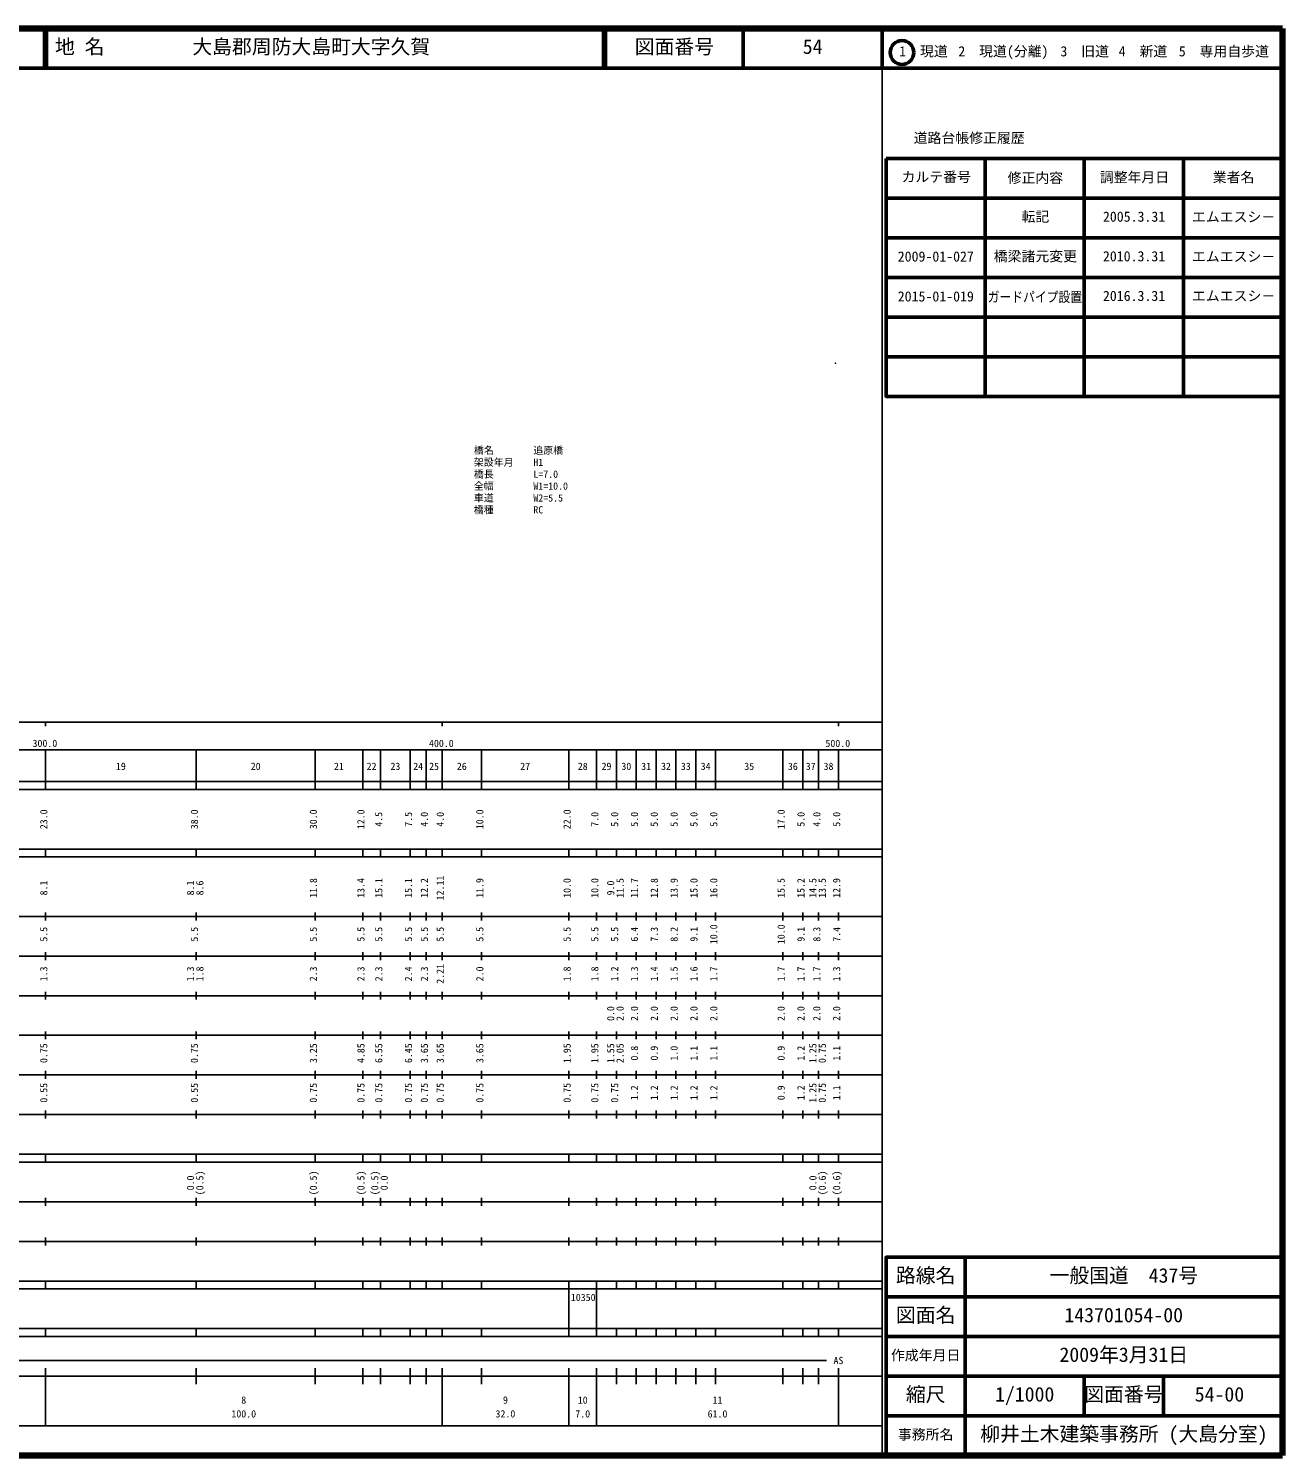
# Model space of a CAD drawing. Units: millimetres on the paper. Extents: x 40 to 680, y 20 to 380.
# Drawn here: x 363.7 to 680, y 20 to 380 of the extents above; entities that cross this region are included whole.
import ezdxf
from ezdxf.enums import TextEntityAlignment as Align

# ---------------------------------------------------------------- set-up
doc = ezdxf.new("R2010")
doc.units = ezdxf.units.MM
for name, color, linetype, lineweight in [('M-OTRS', 6, 'Continuous', 25), ('M-TTL', 2, 'Continuous', 140), ('M-TTL-BAND', 7, 'Continuous', 25), ('M-TTL-FRAM', 2, 'Continuous', 50), ('M-TTL-LINE', 7, 'Continuous', 50)]:
    doc.layers.add(name, color=color, linetype=linetype, lineweight=lineweight)
doc.layers.add('M-STR-HTXT', color=7, linetype='Continuous')
doc.layers.add('M-TTL-TXT', color=7, linetype='Continuous')
doc.styles.add('ＭＳ ゴシック', font='')
doc.styles.get('ＭＳ ゴシック').set_extended_font_data('MS Gothic')

msp = doc.modelspace()

# ---------------------------------------------------------------- linework, layer by layer
at = {"layer": 'M-OTRS'}
for radius in [0.0313, 0.025, 0.0188, 0.0125, 0.0063]:
    msp.add_circle((567.254, 295.563), radius, dxfattribs=at)
at = {"layer": 'M-TTL'}
for p, q in [((680, 380), (40, 380)), ((680, 20), (680, 380)), ((40, 20), (680, 20))]:
    msp.add_line(p, q, dxfattribs=at)
at = {"layer": 'M-TTL-BAND'}
for p, q in [((579, 20), (579, 370)), ((40, 205), (579, 205)), ((368, 205), (368, 204)), ((468, 205), (468, 204)), ((568, 205), (568, 204)), ((68, 198), (579, 198)), ((368, 188), (368, 198)), ((406, 188), (406, 198)), ((436, 188), (436, 198)), ((448, 188), (448, 198)), ((452.5, 188), (452.5, 198)), ((460, 188), (460, 198)), ((464, 188), (464, 198)), ((468, 188), (468, 198)), ((478, 188), (478, 198)), ((500, 188), (500, 198)), ((507, 188), (507, 198)), ((512, 188), (512, 198)), ((517, 188), (517, 198)), ((522, 188), (522, 198)), ((527, 188), (527, 198)), ((532, 188), (532, 198)), ((537, 188), (537, 198)), ((554, 188), (554, 198)), ((559, 188), (559, 198)), ((563, 188), (563, 198)), ((568, 188), (568, 198)), ((40, 190), (579, 190)), ((40, 188), (579, 188)), ((40, 173), (579, 173)), ((368, 171), (368, 173)), ((406, 171), (406, 173)), ((436, 171), (436, 173)), ((448, 171), (448, 173)), ((452.5, 171), (452.5, 173)), ((460, 171), (460, 173)), ((464, 171), (464, 173)), ((468, 171), (468, 173)), ((478, 171), (478, 173)), ((500, 171), (500, 173)), ((507, 171), (507, 173)), ((512, 171), (512, 173)), ((517, 171), (517, 173)), ((522, 171), (522, 173)), ((527, 171), (527, 173)), ((532, 171), (532, 173)), ((537, 171), (537, 173)), ((554, 171), (554, 173)), ((559, 171), (559, 173)), ((563, 171), (563, 173)), ((568, 171), (568, 173)), ((40, 171), (579, 171)), ((40, 156), (579, 156)), ((368, 155), (368, 157)), ((406, 155), (406, 157)), ((436, 155), (436, 157)), ((448, 155), (448, 157)), ((452.5, 155), (452.5, 157)), ((460, 155), (460, 157)), ((464, 155), (464, 157)), ((468, 155), (468, 157)), ((478, 155), (478, 157)), ((500, 155), (500, 157)), ((507, 155), (507, 157)), ((512, 155), (512, 157)), ((517, 155), (517, 157)), ((522, 155), (522, 157)), ((527, 155), (527, 157)), ((532, 155), (532, 157)), ((537, 155), (537, 157)), ((554, 155), (554, 157)), ((559, 155), (559, 157)), ((563, 155), (563, 157)), ((568, 155), (568, 157)), ((46, 146), (579, 146)), ((368, 145), (368, 147)), ((406, 145), (406, 147)), ((436, 145), (436, 147)), ((448, 145), (448, 147)), ((452.5, 145), (452.5, 147)), ((460, 145), (460, 147)), ((464, 145), (464, 147)), ((468, 145), (468, 147)), ((478, 145), (478, 147)), ((500, 145), (500, 147)), ((507, 145), (507, 147)), ((512, 145), (512, 147)), ((517, 145), (517, 147)), ((522, 145), (522, 147)), ((527, 145), (527, 147)), ((532, 145), (532, 147)), ((537, 145), (537, 147)), ((554, 145), (554, 147)), ((559, 145), (559, 147)), ((563, 145), (563, 147)), ((568, 145), (568, 147)), ((368, 135), (368, 137)), ((406, 135), (406, 137)), ((436, 135), (436, 137)), ((448, 135), (448, 137)), ((452.5, 135), (452.5, 137)), ((460, 135), (460, 137)), ((464, 135), (464, 137)), ((468, 135), (468, 137)), ((478, 135), (478, 137)), ((500, 135), (500, 137)), ((507, 135), (507, 137)), ((512, 135), (512, 137)), ((517, 135), (517, 137)), ((522, 135), (522, 137)), ((527, 135), (527, 137)), ((532, 135), (532, 137)), ((537, 135), (537, 137)), ((554, 135), (554, 137)), ((559, 135), (559, 137)), ((563, 135), (563, 137)), ((568, 135), (568, 137)), ((52, 136), (579, 136)), ((46, 126), (579, 126)), ((368, 125), (368, 127)), ((406, 125), (406, 127)), ((436, 125), (436, 127)), ((448, 125), (448, 127)), ((452.5, 125), (452.5, 127)), ((460, 125), (460, 127)), ((464, 125), (464, 127)), ((468, 125), (468, 127)), ((478, 125), (478, 127)), ((500, 125), (500, 127)), ((507, 125), (507, 127)), ((512, 125), (512, 127)), ((517, 125), (517, 127)), ((522, 125), (522, 127)), ((527, 125), (527, 127)), ((532, 125), (532, 127)), ((537, 125), (537, 127)), ((554, 125), (554, 127)), ((559, 125), (559, 127)), ((563, 125), (563, 127)), ((568, 125), (568, 127)), ((52, 116), (579, 116)), ((368, 115), (368, 117)), ((406, 115), (406, 117)), ((436, 115), (436, 117)), ((448, 115), (448, 117)), ((452.5, 115), (452.5, 117)), ((460, 115), (460, 117)), ((464, 115), (464, 117)), ((468, 115), (468, 117)), ((478, 115), (478, 117)), ((500, 115), (500, 117)), ((507, 115), (507, 117)), ((512, 115), (512, 117)), ((517, 115), (517, 117)), ((522, 115), (522, 117)), ((527, 115), (527, 117)), ((532, 115), (532, 117)), ((537, 115), (537, 117)), ((554, 115), (554, 117)), ((559, 115), (559, 117)), ((563, 115), (563, 117)), ((568, 115), (568, 117)), ((46, 106), (579, 106)), ((368, 105), (368, 107)), ((406, 105), (406, 107)), ((436, 105), (436, 107)), ((448, 105), (448, 107)), ((452.5, 105), (452.5, 107)), ((460, 105), (460, 107)), ((464, 105), (464, 107)), ((468, 105), (468, 107)), ((478, 105), (478, 107)), ((500, 105), (500, 107)), ((507, 105), (507, 107)), ((512, 105), (512, 107)), ((517, 105), (517, 107)), ((522, 105), (522, 107)), ((527, 105), (527, 107)), ((532, 105), (532, 107)), ((537, 105), (537, 107)), ((554, 105), (554, 107)), ((559, 105), (559, 107)), ((563, 105), (563, 107)), ((568, 105), (568, 107)), ((40, 96), (579, 96)), ((40, 94), (579, 94)), ((368, 94), (368, 96)), ((406, 94), (406, 96)), ((436, 94), (436, 96)), ((448, 94), (448, 96)), ((452.5, 94), (452.5, 96)), ((460, 94), (460, 96)), ((464, 94), (464, 96)), ((468, 94), (468, 96)), ((478, 94), (478, 96)), ((500, 94), (500, 96)), ((507, 94), (507, 96)), ((512, 94), (512, 96)), ((517, 94), (517, 96)), ((522, 94), (522, 96)), ((527, 94), (527, 96)), ((532, 94), (532, 96)), ((537, 94), (537, 96)), ((554, 94), (554, 96)), ((559, 94), (559, 96)), ((563, 94), (563, 96)), ((568, 94), (568, 96)), ((49, 84), (579, 84)), ((368, 83), (368, 85)), ((406, 83), (406, 85)), ((436, 83), (436, 85)), ((448, 83), (448, 85)), ((452.5, 83), (452.5, 85)), ((460, 83), (460, 85)), ((464, 83), (464, 85)), ((468, 83), (468, 85)), ((478, 83), (478, 85)), ((500, 83), (500, 85)), ((507, 83), (507, 85)), ((512, 83), (512, 85)), ((517, 83), (517, 85)), ((522, 83), (522, 85)), ((527, 83), (527, 85)), ((532, 83), (532, 85)), ((537, 83), (537, 85)), ((554, 83), (554, 85)), ((559, 83), (559, 85)), ((563, 83), (563, 85)), ((568, 83), (568, 85)), ((40, 74), (579, 74)), ((368, 73), (368, 75)), ((406, 73), (406, 75)), ((436, 73), (436, 75)), ((448, 73), (448, 75)), ((452.5, 73), (452.5, 75)), ((460, 73), (460, 75)), ((464, 73), (464, 75)), ((468, 73), (468, 75)), ((478, 73), (478, 75)), ((500, 73), (500, 75)), ((507, 73), (507, 75)), ((512, 73), (512, 75)), ((517, 73), (517, 75)), ((522, 73), (522, 75)), ((527, 73), (527, 75)), ((532, 73), (532, 75)), ((537, 73), (537, 75)), ((554, 73), (554, 75)), ((559, 73), (559, 75)), ((563, 73), (563, 75)), ((568, 73), (568, 75)), ((40, 64), (579, 64)), ((40, 62), (579, 62)), ((368, 62), (368, 64)), ((406, 62), (406, 64)), ((436, 62), (436, 64)), ((448, 62), (448, 64)), ((452.5, 62), (452.5, 64)), ((460, 62), (460, 64)), ((464, 62), (464, 64)), ((468, 62), (468, 64)), ((478, 62), (478, 64)), ((500, 62), (500, 64)), ((500, 52), (500, 62)), ((507, 62), (507, 64)), ((507, 52), (507, 62)), ((512, 62), (512, 64)), ((517, 62), (517, 64)), ((522, 62), (522, 64)), ((527, 62), (527, 64)), ((532, 62), (532, 64)), ((537, 62), (537, 64)), ((554, 62), (554, 64)), ((559, 62), (559, 64)), ((563, 62), (563, 64)), ((568, 62), (568, 64)), ((40, 52), (579, 52)), ((368, 50), (368, 52)), ((406, 50), (406, 52)), ((436, 50), (436, 52)), ((448, 50), (448, 52)), ((452.5, 50), (452.5, 52)), ((460, 50), (460, 52)), ((464, 50), (464, 52)), ((468, 50), (468, 52)), ((478, 50), (478, 52)), ((500, 50), (500, 52)), ((507, 50), (507, 52)), ((512, 50), (512, 52)), ((517, 50), (517, 52)), ((522, 50), (522, 52)), ((527, 50), (527, 52)), ((532, 50), (532, 52)), ((537, 50), (537, 52)), ((554, 50), (554, 52)), ((559, 50), (559, 52)), ((563, 50), (563, 52)), ((568, 50), (568, 52)), ((40, 50), (579, 50)), ((71, 44), (565, 44)), ((40, 40), (579, 40)), ((368, 27.5), (368, 42)), ((406, 38), (406, 42)), ((436, 38), (436, 42)), ((448, 38), (448, 42)), ((452.5, 38), (452.5, 42)), ((460, 38), (460, 42)), ((464, 38), (464, 42)), ((468, 27.5), (468, 42)), ((478, 38), (478, 42)), ((500, 27.5), (500, 42)), ((507, 27.5), (507, 42)), ((512, 38), (512, 42)), ((517, 38), (517, 42)), ((522, 38), (522, 42)), ((527, 38), (527, 42)), ((532, 38), (532, 42)), ((537, 38), (537, 42)), ((554, 38), (554, 42)), ((559, 38), (559, 42)), ((563, 38), (563, 42)), ((568, 27.5), (568, 42)), ((68, 27.5), (579, 27.5))]:
    msp.add_line(p, q, dxfattribs=at)
at = {"layer": 'M-TTL-FRAM'}
msp.add_line((580, 347.197), (680, 347.197), dxfattribs=at)
for points in [[(580, 347.197), (580, 287.197), (680, 287.197)], [(680, 70), (580, 70), (580, 20)]]:
    msp.add_lwpolyline(points, dxfattribs=at)
at = {"layer": 'M-TTL-LINE'}
for p, q in [((367.75, 380), (367.75, 370)), ((368.25, 380), (368.25, 370)), ((508.747, 380), (508.747, 370)), ((509.247, 380), (509.247, 370)), ((543.996, 380), (543.996, 370)), ((579, 380), (579, 370)), ((40, 370), (680, 370)), ((605, 347.197), (605, 287.197)), ((630, 347.197), (630, 287.197)), ((655, 347.197), (655, 287.197)), ((580, 337.197), (680, 337.197)), ((580, 327.197), (680, 327.197)), ((580, 317.197), (680, 317.197)), ((580, 307.197), (680, 307.197)), ((580, 297.197), (680, 297.197)), ((600, 70), (600, 20)), ((680, 60), (580, 60)), ((680, 50), (580, 50)), ((680, 40), (580, 40)), ((630, 40), (630, 30)), ((650, 40), (650, 30)), ((680, 30), (580, 30))]:
    msp.add_line(p, q, dxfattribs=at)
msp.add_circle((584.031, 373.958), 3, dxfattribs=at)

# ---------------------------------------------------------------- texts
at = {"layer": 'M-STR-HTXT', "style": 'ＭＳ ゴシック'}
for s, p in [('橋名\u3000\u3000\u3000\u3000追原橋', (476.045, 272.109)), ('架設年月\u3000\u3000H1', (476.045, 269.109)), ('橋長\u3000\u3000\u3000\u3000L=7.0', (476.045, 266.109)), ('全幅\u3000\u3000\u3000\u3000W1=10.0', (476.045, 263.109)), ('橋種\u3000\u3000\u3000\u3000RC', (476.045, 257.109)), ('車道\u3000\u3000\u3000\u3000W2=5.5', (476.045, 260.109))]:
    msp.add_text(s, height=1.833, dxfattribs=at).set_placement(p, align=Align.BOTTOM_LEFT)
at = {"layer": 'M-TTL-BAND', "style": 'ＭＳ ゴシック'}
for s, p in [('300.0', (364.719, 198.195)), ('400.0', (464.719, 198.195)), ('500.0', (564.719, 198.195)), ('19', (385.75, 192.405)), ('20', (419.75, 192.405)), ('21', (440.75, 192.405)), ('22', (449, 192.405)), ('23', (455, 192.405)), ('24', (460.75, 192.405)), ('25', (464.75, 192.405)), ('26', (471.75, 192.405)), ('27', (487.75, 192.405)), ('28', (502.25, 192.405)), ('29', (508.25, 192.405)), ('30', (513.25, 192.405)), ('31', (518.25, 192.405)), ('32', (523.25, 192.405)), ('33', (528.25, 192.405)), ('34', (533.25, 192.405)), ('35', (544.25, 192.405)), ('36', (555.25, 192.405)), ('37', (559.75, 192.405)), ('38', (564.25, 192.405)), ('10350', (500.5, 58.405)), ('AS', (566.75, 42.5)), ('8', (417.375, 32.523)), ('9', (483.375, 32.523)), ('10', (502.25, 32.523)), ('11', (536.25, 32.523)), ('100.0', (414.875, 29.033)), ('32.0', (481.5, 29.033)), ('7.0', (501.625, 29.033)), ('61.0', (535, 29.033))]:
    msp.add_text(s, height=1.833, dxfattribs=at).set_placement(p, align=Align.BOTTOM_LEFT)
for s, p in [('23.0', (369, 178)), ('38.0', (407, 178)), ('30.0', (437, 178)), ('12.0', (449, 178)), ('4.5', (453.5, 178.625)), ('7.5', (461, 178.625)), ('4.0', (465, 178.625)), ('4.0', (469, 178.625)), ('10.0', (479, 178)), ('22.0', (501, 178)), ('7.0', (508, 178.625)), ('5.0', (513, 178.625)), ('5.0', (518, 178.625)), ('5.0', (523, 178.625)), ('5.0', (528, 178.625)), ('5.0', (533, 178.625)), ('5.0', (538, 178.625)), ('17.0', (555, 178)), ('5.0', (560, 178.625)), ('4.0', (564, 178.625)), ('5.0', (569, 178.625)), ('12.11', (469, 160.049)), ('8.1', (369, 161.299)), ('8.1', (406, 161.299)), ('8.6', (408.37, 161.299)), ('11.8', (437, 160.674)), ('13.4', (449, 160.674)), ('15.1', (453.5, 160.674)), ('15.1', (461, 160.674)), ('12.2', (465, 160.674)), ('11.9', (479, 160.674)), ('10.0', (501, 160.674)), ('10.0', (508, 160.674)), ('9.0', (512, 161.299)), ('11.5', (514.37, 160.674)), ('11.7', (518, 160.674)), ('12.8', (523, 160.674)), ('13.9', (528, 160.674)), ('15.0', (533, 160.674)), ('16.0', (538, 160.674)), ('15.5', (555, 160.674)), ('15.2', (560, 160.674)), ('14.5', (563, 160.674)), ('13.5', (565.37, 160.674)), ('12.9', (569, 160.674)), ('5.5', (369, 149.625)), ('5.5', (407, 149.625)), ('5.5', (437, 149.625)), ('5.5', (449, 149.625)), ('5.5', (453.5, 149.625)), ('5.5', (461, 149.625)), ('5.5', (465, 149.625)), ('5.5', (469, 149.625)), ('5.5', (479, 149.625)), ('5.5', (501, 149.625)), ('5.5', (508, 149.625)), ('5.5', (513, 149.625)), ('6.4', (518, 149.625)), ('7.3', (523, 149.625)), ('8.2', (528, 149.625)), ('9.1', (533, 149.625)), ('10.0', (538, 149)), ('10.0', (555, 149)), ('9.1', (560, 149.625)), ('8.3', (564, 149.625)), ('7.4', (569, 149.625)), ('1.3', (369, 139.625)), ('1.3', (406, 139.625)), ('1.8', (408.37, 139.625)), ('2.3', (437, 139.625)), ('2.3', (449, 139.625)), ('2.3', (453.5, 139.625)), ('2.4', (461, 139.625)), ('2.3', (465, 139.625)), ('2.21', (469, 139)), ('2.0', (479, 139.625)), ('1.8', (501, 139.625)), ('1.8', (508, 139.625)), ('1.2', (513, 139.625)), ('1.3', (518, 139.625)), ('1.4', (523, 139.625)), ('1.5', (528, 139.625)), ('1.6', (533, 139.625)), ('1.7', (538, 139.625)), ('1.7', (555, 139.625)), ('1.7', (560, 139.625)), ('1.7', (564, 139.625)), ('1.3', (569, 139.625)), ('0.0', (512, 129.625)), ('2.0', (514.37, 129.625)), ('2.0', (518, 129.625)), ('2.0', (523, 129.625)), ('2.0', (528, 129.625)), ('2.0', (533, 129.625)), ('2.0', (538, 129.625)), ('2.0', (555, 129.625)), ('2.0', (560, 129.625)), ('2.0', (564, 129.625)), ('2.0', (569, 129.625)), ('0.75', (369, 119)), ('0.75', (407, 119)), ('3.25', (437, 119)), ('4.85', (449, 119)), ('6.55', (453.5, 119)), ('6.45', (461, 119)), ('3.65', (465, 119)), ('3.65', (469, 119)), ('3.65', (479, 119)), ('1.95', (501, 119)), ('1.95', (508, 119)), ('1.55', (512, 119)), ('2.05', (514.37, 119)), ('0.8', (518, 119.625)), ('0.9', (523, 119.625)), ('1.0', (528, 119.625)), ('1.1', (533, 119.625)), ('1.1', (538, 119.625)), ('0.9', (555, 119.625)), ('1.2', (560, 119.625)), ('1.25', (563, 119)), ('0.75', (565.37, 119)), ('1.1', (569, 119.625)), ('0.55', (369, 109)), ('0.55', (407, 109)), ('0.75', (437, 109)), ('0.75', (449, 109)), ('0.75', (453.5, 109)), ('0.75', (461, 109)), ('0.75', (465, 109)), ('0.75', (469, 109)), ('0.75', (479, 109)), ('0.75', (501, 109)), ('0.75', (508, 109)), ('0.75', (513, 109)), ('1.2', (518, 109.625)), ('1.2', (523, 109.625)), ('1.2', (528, 109.625)), ('1.2', (533, 109.625)), ('1.2', (538, 109.625)), ('0.9', (555, 109.625)), ('1.2', (560, 109.625)), ('1.25', (563, 109)), ('0.75', (565.37, 109)), ('1.1', (569, 109.625)), ('0.0', (406, 86.889)), ('(0.5)', (408.37, 85.639)), ('(0.5)', (437, 85.639)), ('(0.5)', (449, 85.639)), ('(0.5)', (452.5, 85.639)), ('0.0', (454.87, 86.889)), ('0.0', (563, 86.889)), ('(0.6)', (565.37, 85.639)), ('(0.6)', (569, 85.639))]:
    msp.add_text(s, height=1.833, rotation=90, dxfattribs=at).set_placement(p, align=Align.BOTTOM_LEFT)
at = {"layer": 'M-TTL-TXT', "style": 'ＭＳ ゴシック'}
for s, height, p in [('地 名', 3.666, (370.38, 372.5)), ('大島郡周防大島町大字久賀', 3.666, (405.024, 372.5)), ('図面番号', 3.666, (516.621, 372.5)), ('54', 3.666, (558.996, 372.5)), ('1\u3000現道', 2.566, (583.323, 372.208)), ('2\u3000現道(分離)', 2.566, (598.244, 372.208)), ('3\u3000旧道', 2.566, (623.996, 372.208)), ('4\u3000新道', 2.566, (638.699, 372.208)), ('5\u3000専用自歩道', 2.566, (653.853, 372.208)), ('道路台帳修正履歴', 2.566, (586.968, 350.363)), ('カルテ番号', 2.566, (583.925, 340.527)), ('修正内容', 2.566, (610.675, 340.273)), ('調整年月日', 2.566, (633.925, 340.447)), ('業者名', 2.566, (662.425, 340.447)), ('転記', 2.566, (614.175, 330.495)), ('2005.3.31', 2.566, (634.712, 330.495)), ('エムエスシ－', 2.566, (657.175, 330.439)), ('橋梁諸元変更', 2.566, (607.175, 320.495)), ('2009-01-027', 2.566, (582.962, 320.439)), ('2010.3.31', 2.566, (634.712, 320.495)), ('エムエスシ－', 2.566, (657.175, 320.439)), ('2015-01-019', 2.566, (582.962, 310.367)), ('2016.3.31', 2.566, (634.712, 310.501)), ('エムエスシ－', 2.566, (657.175, 310.501)), ('路線名', 3.666, (582.5, 62.5)), ('一般国道\u3000437号', 3.666, (621.25, 62.5)), ('図面名', 3.666, (582.5, 52.5)), ('143701054-00', 3.666, (625, 52.5)), ('作成年月日', 2.566, (581.25, 43.25)), ('2009年3月31日', 3.666, (623.75, 42.5)), ('縮尺', 3.666, (585, 32.5)), ('1/1000', 3.666, (607.5, 32.5)), ('図面番号', 3.666, (630, 32.5)), ('54-00', 3.666, (657.875, 32.5)), ('事務所名', 2.566, (583, 23.25)), ('柳井土木建築事務所 (大島分室)', 3.666, (603.75, 22.5))]:
    msp.add_text(s, height=height, dxfattribs=at).set_placement(p, align=Align.BOTTOM_LEFT)
at = {"layer": 'M-TTL-TXT', "style": 'ＭＳ ゴシック', "width": 0.85}
msp.add_text('ガードパイプ設置', height=2.566, dxfattribs=at).set_placement((605.65, 310.234), align=Align.BOTTOM_LEFT)

doc.saveas('drawing.dxf')
